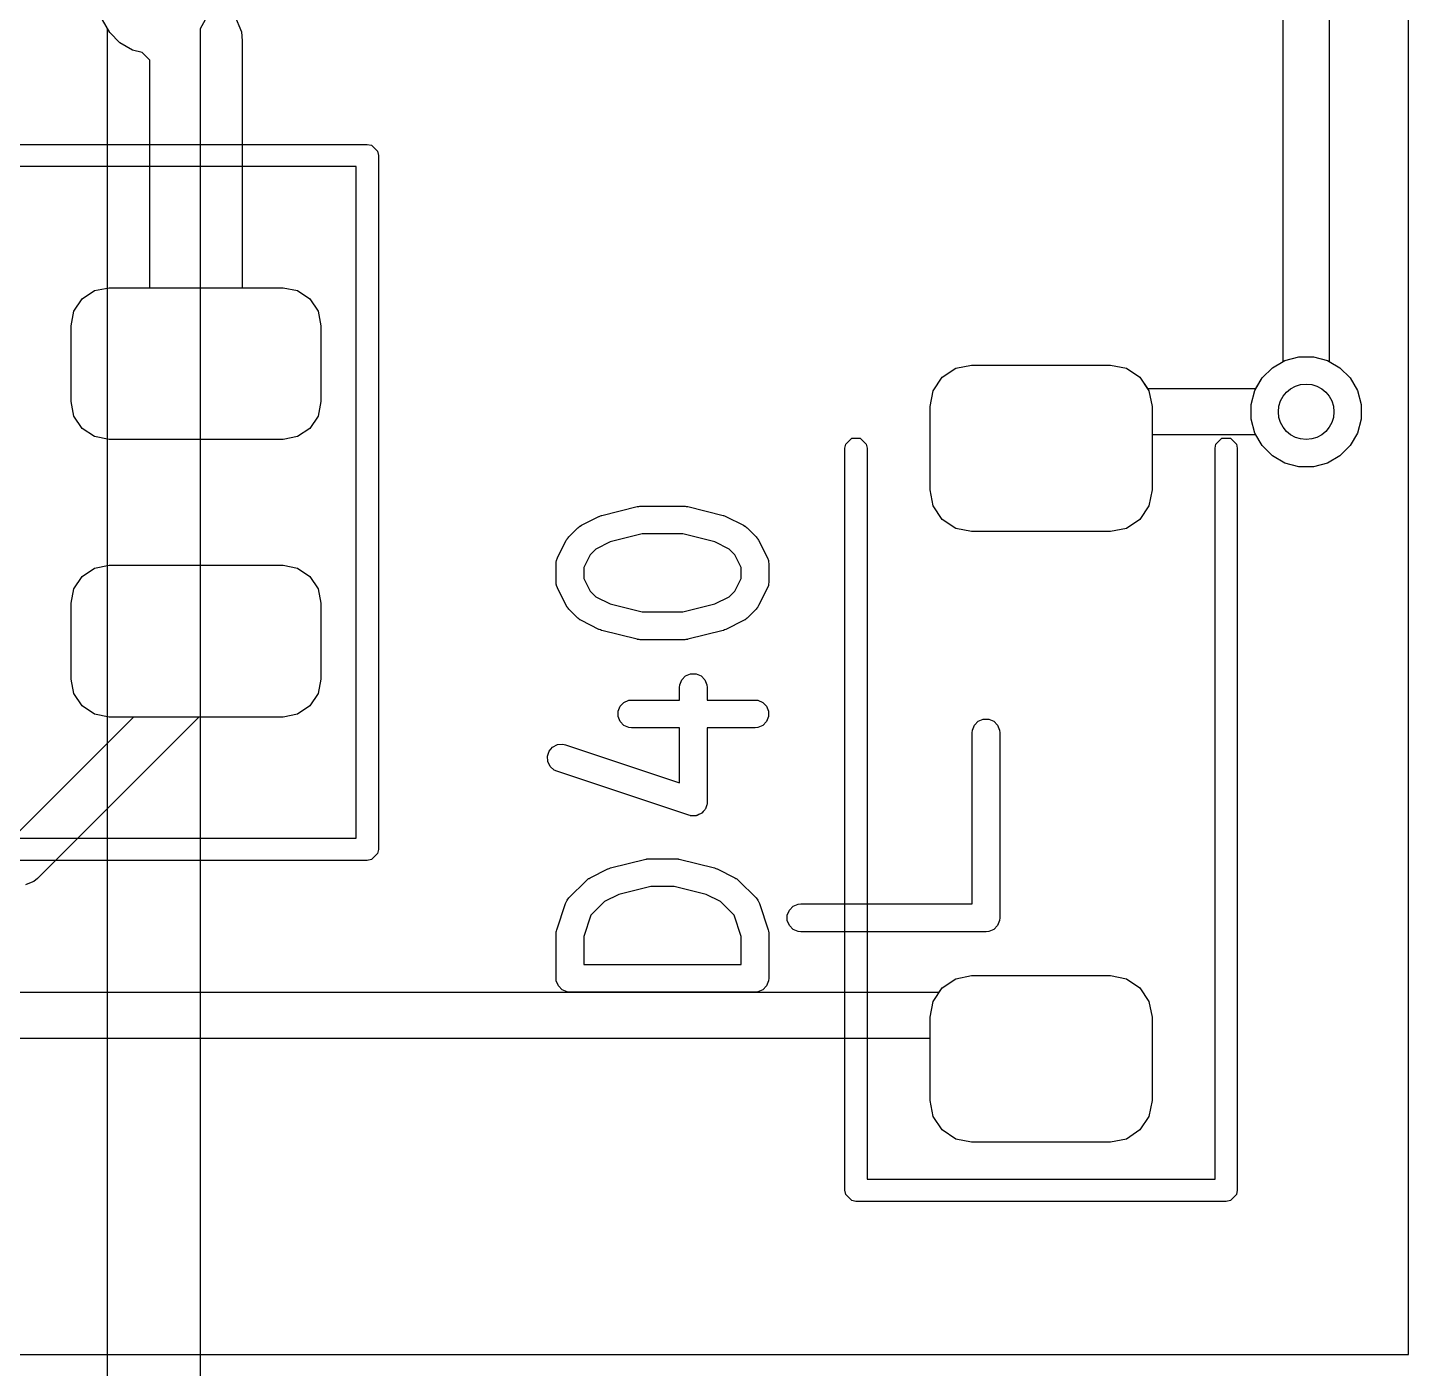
# Model space of a CAD drawing. Header units: millimetres. Extents: x 14 to 286, y -133 to -45.
# Drawn here: x 269.04 to 276.5, y -66.61 to -59.36 of the extents above; entities that cross this region are included whole.
import ezdxf

# ---------------------------------------------------------------- set-up
doc = ezdxf.new("R2010")
doc.units = ezdxf.units.MM
for name, color, linetype, true_color in [('B.Cu', 153, 'CONTINUOUS', 0x4d7fc4), ('F.Cu', 13, 'CONTINUOUS', 0xc83434), ('F.Mask', 201, 'CONTINUOUS', 0xd864ff), ('F.Paste', 253, 'CONTINUOUS', 0xb4a09a), ('F.Silkscreen', 41, 'CONTINUOUS', 0xf2eda1), ('User.Drawings', 9, 'CONTINUOUS', 0xc2c2c2)]:
    doc.layers.add(name, color=color, linetype=linetype, true_color=true_color)

msp = doc.modelspace()

# ---------------------------------------------------------------- linework, layer by layer
at = {"layer": 'B.Cu', "linetype": 'CONTINUOUS'}
for p, q in [((276.0744, -56.9061), (276.0744, -61.164022)), ((275.8244, -61.164022), (275.8244, -56.957876)), ((269.4743, -59.365053), (269.447136, -59.318005)), ((269.4743, -67.29935), (269.4743, -59.365053)), ((270.001464, -59.318005), (269.9743, -59.365053)), ((269.9743, -59.365053), (269.9743, -67.168866)), ((275.766772, -61.197294), (275.8244, -61.164022)), ((276.0744, -61.164022), (276.132028, -61.197294)), ((275.711394, -61.252672), (275.766772, -61.197294)), ((276.132028, -61.197294), (276.187406, -61.252672)), ((275.672236, -61.320495), (275.711394, -61.252672)), ((276.187406, -61.252672), (276.226564, -61.320495)), ((275.651967, -61.396142), (275.672236, -61.320495)), ((276.226564, -61.320495), (276.246833, -61.396142)), ((275.651967, -61.474458), (275.651967, -61.396142)), ((276.246833, -61.396142), (276.246833, -61.474458)), ((275.672236, -61.550105), (275.651967, -61.474458)), ((276.246833, -61.474458), (276.226564, -61.550105)), ((275.711394, -61.617928), (275.672236, -61.550105)), ((276.226564, -61.550105), (276.187406, -61.617928)), ((275.766772, -61.673306), (275.711394, -61.617928)), ((275.834595, -61.712464), (275.766772, -61.673306)), ((276.132028, -61.673306), (276.064205, -61.712464)), ((276.187406, -61.617928), (276.132028, -61.673306)), ((275.910242, -61.732733), (275.834595, -61.712464)), ((275.988558, -61.732733), (275.910242, -61.732733)), ((276.064205, -61.712464), (275.988558, -61.732733))]:
    msp.add_line(p, q, dxfattribs=at)
at = {"layer": 'B.Cu'}
msp.add_circle((275.9494, -61.4353), 0.15, dxfattribs=at)
at = {"layer": 'F.Cu', "linetype": 'CONTINUOUS'}
for p, q in [((270.160368, -59.292508), (270.197697, -59.382628)), ((269.486294, -59.385828), (269.447136, -59.318005)), ((269.541672, -59.441206), (269.486294, -59.385828)), ((269.609495, -59.480364), (269.541672, -59.441206)), ((270.197697, -59.382628), (270.197697, -59.382637)), ((270.197697, -59.382637), (270.2025, -59.4314)), ((270.2025, -59.4314), (270.2025, -60.765)), ((269.661971, -59.494424), (269.609495, -59.480364)), ((269.7025, -59.534953), (269.661971, -59.494424)), ((269.7025, -60.765), (269.7025, -59.534953)), ((269.337543, -60.825043), (269.40405, -60.780605)), ((269.40405, -60.780605), (269.4825, -60.765)), ((269.4825, -60.765), (269.7025, -60.765)), ((270.2025, -60.765), (270.4225, -60.765)), ((270.4225, -60.765), (270.50095, -60.780605)), ((270.50095, -60.780605), (270.567457, -60.825043)), ((269.293105, -60.89155), (269.337543, -60.825043)), ((270.567457, -60.825043), (270.611895, -60.89155)), ((269.2775, -60.97), (269.293105, -60.89155)), ((270.611895, -60.89155), (270.6275, -60.97)), ((269.2775, -61.38), (269.2775, -60.97)), ((270.6275, -60.97), (270.6275, -61.38)), ((275.766772, -61.197294), (275.834595, -61.158136)), ((275.834595, -61.158136), (275.910242, -61.137867)), ((275.910242, -61.137867), (275.988558, -61.137867)), ((275.988558, -61.137867), (276.064205, -61.158136)), ((276.064205, -61.158136), (276.132028, -61.197294)), ((273.983401, -61.248401), (274.056396, -61.199627)), ((274.056396, -61.199627), (274.1425, -61.1825)), ((274.1425, -61.1825), (274.8925, -61.1825)), ((274.8925, -61.1825), (274.978604, -61.199627)), ((274.978604, -61.199627), (275.051599, -61.248401)), ((275.711394, -61.252672), (275.766772, -61.197294)), ((276.132028, -61.197294), (276.187406, -61.252672)), ((273.934627, -61.321396), (273.983401, -61.248401)), ((275.051599, -61.248401), (275.092959, -61.3103)), ((275.092959, -61.3103), (275.678122, -61.3103)), ((275.678122, -61.3103), (275.711394, -61.252672)), ((276.187406, -61.252672), (276.226564, -61.320495)), ((269.293105, -61.45845), (269.2775, -61.38)), ((270.6275, -61.38), (270.611895, -61.45845)), ((273.9175, -61.4075), (273.934627, -61.321396)), ((276.226564, -61.320495), (276.246833, -61.396142)), ((269.337543, -61.524957), (269.293105, -61.45845)), ((270.611895, -61.45845), (270.567457, -61.524957)), ((273.9175, -61.8575), (273.9175, -61.4075)), ((276.246833, -61.396142), (276.246833, -61.474458)), ((269.40405, -61.569395), (269.337543, -61.524957)), ((270.567457, -61.524957), (270.50095, -61.569395)), ((276.246833, -61.474458), (276.226564, -61.550105)), ((269.4825, -61.585), (269.40405, -61.569395)), ((270.4225, -61.585), (269.4825, -61.585)), ((270.50095, -61.569395), (270.4225, -61.585)), ((275.678122, -61.5603), (275.1175, -61.5603)), ((275.1175, -61.5603), (275.1175, -61.8575)), ((275.711394, -61.617928), (275.678122, -61.5603)), ((276.226564, -61.550105), (276.187406, -61.617928)), ((275.766772, -61.673306), (275.711394, -61.617928)), ((275.834595, -61.712464), (275.766772, -61.673306)), ((276.132028, -61.673306), (276.064205, -61.712464)), ((276.187406, -61.617928), (276.132028, -61.673306)), ((275.910242, -61.732733), (275.834595, -61.712464)), ((275.988558, -61.732733), (275.910242, -61.732733)), ((276.064205, -61.712464), (275.988558, -61.732733)), ((273.934627, -61.943604), (273.9175, -61.8575)), ((275.1175, -61.8575), (275.100373, -61.943604)), ((273.983401, -62.016599), (273.934627, -61.943604)), ((275.100373, -61.943604), (275.051599, -62.016599)), ((274.056396, -62.065373), (273.983401, -62.016599)), ((275.051599, -62.016599), (274.978604, -62.065373)), ((274.1425, -62.0825), (274.056396, -62.065373)), ((274.8925, -62.0825), (274.1425, -62.0825)), ((274.978604, -62.065373), (274.8925, -62.0825)), ((269.337543, -62.325043), (269.40405, -62.280605)), ((269.40405, -62.280605), (269.4825, -62.265)), ((269.4825, -62.265), (270.4225, -62.265)), ((270.4225, -62.265), (270.50095, -62.280605)), ((270.50095, -62.280605), (270.567457, -62.325043)), ((269.293105, -62.39155), (269.337543, -62.325043)), ((270.567457, -62.325043), (270.611895, -62.39155)), ((269.2775, -62.47), (269.293105, -62.39155)), ((270.611895, -62.39155), (270.6275, -62.47)), ((269.2775, -62.88), (269.2775, -62.47)), ((270.6275, -62.47), (270.6275, -62.88)), ((269.293105, -62.95845), (269.2775, -62.88)), ((270.6275, -62.88), (270.611895, -62.95845)), ((269.337543, -63.024957), (269.293105, -62.95845)), ((269.40405, -63.069395), (269.337543, -63.024957)), ((270.567457, -63.024957), (270.50095, -63.069395)), ((270.611895, -62.95845), (270.567457, -63.024957)), ((268.955024, -63.7446), (269.614623, -63.085)), ((269.968177, -63.085), (269.095188, -63.957988)), ((269.4825, -63.085), (269.40405, -63.069395)), ((269.614623, -63.085), (269.4825, -63.085)), ((270.4225, -63.085), (269.968177, -63.085)), ((270.50095, -63.069395), (270.4225, -63.085)), ((269.052202, -63.983493), (269.031187, -63.992198)), ((269.076246, -63.973534), (269.052202, -63.983493)), ((269.076251, -63.973528), (269.076246, -63.973534)), ((269.095188, -63.957988), (269.076251, -63.973528)), ((273.983401, -64.548401), (274.056396, -64.499627)), ((274.056396, -64.499627), (274.1425, -64.4825)), ((274.1425, -64.4825), (274.8925, -64.4825)), ((274.8925, -64.4825), (274.978604, -64.499627)), ((274.978604, -64.499627), (275.051599, -64.548401)), ((264.9613, -64.5725), (273.967298, -64.5725)), ((273.967298, -64.5725), (273.983401, -64.548401)), ((275.051599, -64.548401), (275.100373, -64.621396)), ((275.100373, -64.621396), (275.1175, -64.7075)), ((275.1175, -64.7075), (275.1175, -65.1575)), ((273.9175, -64.8225), (264.9613, -64.8225)), ((273.9175, -65.1575), (273.9175, -64.8225)), ((273.934627, -65.243604), (273.9175, -65.1575)), ((275.1175, -65.1575), (275.100373, -65.243604)), ((273.983401, -65.316599), (273.934627, -65.243604)), ((275.100373, -65.243604), (275.051599, -65.316599)), ((274.056396, -65.365373), (273.983401, -65.316599)), ((275.051599, -65.316599), (274.978604, -65.365373)), ((274.1425, -65.3825), (274.056396, -65.365373)), ((274.8925, -65.3825), (274.1425, -65.3825)), ((274.978604, -65.365373), (274.8925, -65.3825))]:
    msp.add_line(p, q, dxfattribs=at)
at = {"layer": 'F.Cu'}
msp.add_circle((275.9494, -61.4353), 0.15, dxfattribs=at)
at = {"layer": 'F.Mask', "linetype": 'CONTINUOUS'}
for p, q in [((269.337543, -60.825043), (269.40405, -60.780605)), ((269.40405, -60.780605), (269.4825, -60.765)), ((269.4825, -60.765), (270.4225, -60.765)), ((270.4225, -60.765), (270.50095, -60.780605)), ((270.50095, -60.780605), (270.567457, -60.825043)), ((269.293105, -60.89155), (269.337543, -60.825043)), ((270.567457, -60.825043), (270.611895, -60.89155)), ((269.2775, -60.97), (269.293105, -60.89155)), ((270.611895, -60.89155), (270.6275, -60.97)), ((269.2775, -61.38), (269.2775, -60.97)), ((270.6275, -60.97), (270.6275, -61.38)), ((273.983401, -61.248401), (274.056396, -61.199627)), ((274.056396, -61.199627), (274.1425, -61.1825)), ((274.1425, -61.1825), (274.8925, -61.1825)), ((274.8925, -61.1825), (274.978604, -61.199627)), ((274.978604, -61.199627), (275.051599, -61.248401)), ((273.934627, -61.321396), (273.983401, -61.248401)), ((275.051599, -61.248401), (275.100373, -61.321396)), ((269.293105, -61.45845), (269.2775, -61.38)), ((270.6275, -61.38), (270.611895, -61.45845)), ((273.9175, -61.4075), (273.934627, -61.321396)), ((275.100373, -61.321396), (275.1175, -61.4075)), ((269.337543, -61.524957), (269.293105, -61.45845)), ((270.611895, -61.45845), (270.567457, -61.524957)), ((273.9175, -61.8575), (273.9175, -61.4075)), ((275.1175, -61.4075), (275.1175, -61.8575)), ((269.40405, -61.569395), (269.337543, -61.524957)), ((270.567457, -61.524957), (270.50095, -61.569395)), ((269.4825, -61.585), (269.40405, -61.569395)), ((270.4225, -61.585), (269.4825, -61.585)), ((270.50095, -61.569395), (270.4225, -61.585)), ((273.934627, -61.943604), (273.9175, -61.8575)), ((275.1175, -61.8575), (275.100373, -61.943604)), ((273.983401, -62.016599), (273.934627, -61.943604)), ((275.100373, -61.943604), (275.051599, -62.016599)), ((274.056396, -62.065373), (273.983401, -62.016599)), ((275.051599, -62.016599), (274.978604, -62.065373)), ((274.1425, -62.0825), (274.056396, -62.065373)), ((274.8925, -62.0825), (274.1425, -62.0825)), ((274.978604, -62.065373), (274.8925, -62.0825)), ((269.337543, -62.325043), (269.40405, -62.280605)), ((269.40405, -62.280605), (269.4825, -62.265)), ((269.4825, -62.265), (270.4225, -62.265)), ((270.4225, -62.265), (270.50095, -62.280605)), ((270.50095, -62.280605), (270.567457, -62.325043)), ((269.293105, -62.39155), (269.337543, -62.325043)), ((270.567457, -62.325043), (270.611895, -62.39155)), ((269.2775, -62.47), (269.293105, -62.39155)), ((270.611895, -62.39155), (270.6275, -62.47)), ((269.2775, -62.88), (269.2775, -62.47)), ((270.6275, -62.47), (270.6275, -62.88)), ((269.293105, -62.95845), (269.2775, -62.88)), ((270.6275, -62.88), (270.611895, -62.95845)), ((269.337543, -63.024957), (269.293105, -62.95845)), ((269.40405, -63.069395), (269.337543, -63.024957)), ((270.567457, -63.024957), (270.50095, -63.069395)), ((270.611895, -62.95845), (270.567457, -63.024957)), ((269.4825, -63.085), (269.40405, -63.069395)), ((270.4225, -63.085), (269.4825, -63.085)), ((270.50095, -63.069395), (270.4225, -63.085)), ((273.983401, -64.548401), (274.056396, -64.499627)), ((274.056396, -64.499627), (274.1425, -64.4825)), ((274.1425, -64.4825), (274.8925, -64.4825)), ((274.8925, -64.4825), (274.978604, -64.499627)), ((274.978604, -64.499627), (275.051599, -64.548401)), ((273.934627, -64.621396), (273.983401, -64.548401)), ((275.051599, -64.548401), (275.100373, -64.621396)), ((273.9175, -64.7075), (273.934627, -64.621396)), ((275.100373, -64.621396), (275.1175, -64.7075)), ((273.9175, -65.1575), (273.9175, -64.7075)), ((275.1175, -64.7075), (275.1175, -65.1575)), ((273.934627, -65.243604), (273.9175, -65.1575)), ((275.1175, -65.1575), (275.100373, -65.243604)), ((273.983401, -65.316599), (273.934627, -65.243604)), ((275.100373, -65.243604), (275.051599, -65.316599)), ((274.056396, -65.365373), (273.983401, -65.316599)), ((275.051599, -65.316599), (274.978604, -65.365373)), ((274.1425, -65.3825), (274.056396, -65.365373)), ((274.8925, -65.3825), (274.1425, -65.3825)), ((274.978604, -65.365373), (274.8925, -65.3825))]:
    msp.add_line(p, q, dxfattribs=at)
at = {"layer": 'F.Paste', "linetype": 'CONTINUOUS'}
for p, q in [((269.337543, -60.825043), (269.40405, -60.780605)), ((269.40405, -60.780605), (269.4825, -60.765)), ((269.4825, -60.765), (270.4225, -60.765)), ((270.4225, -60.765), (270.50095, -60.780605)), ((270.50095, -60.780605), (270.567457, -60.825043)), ((269.293105, -60.89155), (269.337543, -60.825043)), ((270.567457, -60.825043), (270.611895, -60.89155)), ((269.2775, -60.97), (269.293105, -60.89155)), ((270.611895, -60.89155), (270.6275, -60.97)), ((269.2775, -61.38), (269.2775, -60.97)), ((270.6275, -60.97), (270.6275, -61.38)), ((273.983401, -61.248401), (274.056396, -61.199627)), ((274.056396, -61.199627), (274.1425, -61.1825)), ((274.1425, -61.1825), (274.8925, -61.1825)), ((274.8925, -61.1825), (274.978604, -61.199627)), ((274.978604, -61.199627), (275.051599, -61.248401)), ((273.934627, -61.321396), (273.983401, -61.248401)), ((275.051599, -61.248401), (275.100373, -61.321396)), ((269.293105, -61.45845), (269.2775, -61.38)), ((270.6275, -61.38), (270.611895, -61.45845)), ((273.9175, -61.4075), (273.934627, -61.321396)), ((275.100373, -61.321396), (275.1175, -61.4075)), ((269.337543, -61.524957), (269.293105, -61.45845)), ((270.611895, -61.45845), (270.567457, -61.524957)), ((273.9175, -61.8575), (273.9175, -61.4075)), ((275.1175, -61.4075), (275.1175, -61.8575)), ((269.40405, -61.569395), (269.337543, -61.524957)), ((270.567457, -61.524957), (270.50095, -61.569395)), ((269.4825, -61.585), (269.40405, -61.569395)), ((270.4225, -61.585), (269.4825, -61.585)), ((270.50095, -61.569395), (270.4225, -61.585)), ((273.934627, -61.943604), (273.9175, -61.8575)), ((275.1175, -61.8575), (275.100373, -61.943604)), ((273.983401, -62.016599), (273.934627, -61.943604)), ((275.100373, -61.943604), (275.051599, -62.016599)), ((274.056396, -62.065373), (273.983401, -62.016599)), ((275.051599, -62.016599), (274.978604, -62.065373)), ((274.1425, -62.0825), (274.056396, -62.065373)), ((274.8925, -62.0825), (274.1425, -62.0825)), ((274.978604, -62.065373), (274.8925, -62.0825)), ((269.337543, -62.325043), (269.40405, -62.280605)), ((269.40405, -62.280605), (269.4825, -62.265)), ((269.4825, -62.265), (270.4225, -62.265)), ((270.4225, -62.265), (270.50095, -62.280605)), ((270.50095, -62.280605), (270.567457, -62.325043)), ((269.293105, -62.39155), (269.337543, -62.325043)), ((270.567457, -62.325043), (270.611895, -62.39155)), ((269.2775, -62.47), (269.293105, -62.39155)), ((270.611895, -62.39155), (270.6275, -62.47)), ((269.2775, -62.88), (269.2775, -62.47)), ((270.6275, -62.47), (270.6275, -62.88)), ((269.293105, -62.95845), (269.2775, -62.88)), ((270.6275, -62.88), (270.611895, -62.95845)), ((269.337543, -63.024957), (269.293105, -62.95845)), ((269.40405, -63.069395), (269.337543, -63.024957)), ((270.567457, -63.024957), (270.50095, -63.069395)), ((270.611895, -62.95845), (270.567457, -63.024957)), ((269.4825, -63.085), (269.40405, -63.069395)), ((270.4225, -63.085), (269.4825, -63.085)), ((270.50095, -63.069395), (270.4225, -63.085)), ((273.983401, -64.548401), (274.056396, -64.499627)), ((274.056396, -64.499627), (274.1425, -64.4825)), ((274.1425, -64.4825), (274.8925, -64.4825)), ((274.8925, -64.4825), (274.978604, -64.499627)), ((274.978604, -64.499627), (275.051599, -64.548401)), ((273.934627, -64.621396), (273.983401, -64.548401)), ((275.051599, -64.548401), (275.100373, -64.621396)), ((273.9175, -64.7075), (273.934627, -64.621396)), ((275.100373, -64.621396), (275.1175, -64.7075)), ((273.9175, -65.1575), (273.9175, -64.7075)), ((275.1175, -64.7075), (275.1175, -65.1575)), ((273.934627, -65.243604), (273.9175, -65.1575)), ((275.1175, -65.1575), (275.100373, -65.243604)), ((273.983401, -65.316599), (273.934627, -65.243604)), ((275.100373, -65.243604), (275.051599, -65.316599)), ((274.056396, -65.365373), (273.983401, -65.316599)), ((275.051599, -65.316599), (274.978604, -65.365373)), ((274.1425, -65.3825), (274.056396, -65.365373)), ((274.8925, -65.3825), (274.1425, -65.3825)), ((274.978604, -65.365373), (274.8925, -65.3825))]:
    msp.add_line(p, q, dxfattribs=at)
at = {"layer": 'F.Silkscreen', "linetype": 'CONTINUOUS'}
for p, q in [((263.5775, -59.99), (270.8775, -59.99)), ((270.8775, -59.99), (270.900461, -59.994567)), ((270.900461, -59.994567), (270.932933, -60.027039)), ((270.932933, -60.027039), (270.9375, -60.05)), ((270.8175, -60.11), (263.6375, -60.11)), ((270.8175, -63.74), (270.8175, -60.11)), ((270.9375, -60.05), (270.9375, -63.8)), ((273.4575, -61.6325), (273.462067, -61.609539)), ((273.462067, -61.609539), (273.494539, -61.577067)), ((273.494539, -61.577067), (273.540461, -61.577067)), ((273.540461, -61.577067), (273.572933, -61.609539)), ((273.572933, -61.609539), (273.5775, -61.6325)), ((275.457499, -61.6325), (275.462066, -61.609539)), ((275.462066, -61.609539), (275.494538, -61.577067)), ((275.494538, -61.577067), (275.54046, -61.577067)), ((275.54046, -61.577067), (275.572932, -61.609539)), ((275.572932, -61.609539), (275.577499, -61.6325)), ((273.4575, -65.6425), (273.4575, -61.6325)), ((273.5775, -61.6325), (273.5775, -65.5825)), ((275.457499, -65.5825), (275.457499, -61.6325)), ((275.577499, -61.6325), (275.5775, -65.642501)), ((272.144605, -61.995453), (272.335081, -61.947834)), ((272.335081, -61.947834), (272.337617, -61.947458)), ((272.337617, -61.947458), (272.338639, -61.947036)), ((272.338639, -61.947036), (272.344151, -61.946493)), ((272.344151, -61.946493), (272.349625, -61.945684)), ((272.349625, -61.945684), (272.350717, -61.945846)), ((272.350717, -61.945846), (272.353271, -61.945595)), ((272.353271, -61.945595), (272.591366, -61.945595)), ((272.591366, -61.945595), (272.593919, -61.945846)), ((272.593919, -61.945846), (272.595012, -61.945684)), ((272.595012, -61.945684), (272.600485, -61.946493)), ((272.600485, -61.946493), (272.605998, -61.947036)), ((272.605998, -61.947036), (272.607019, -61.947458)), ((272.607019, -61.947458), (272.609556, -61.947834)), ((272.609556, -61.947834), (272.800032, -61.995453)), ((272.014524, -62.0628), (272.020273, -62.058081)), ((272.020273, -62.058081), (272.021573, -62.056583)), ((272.021573, -62.056583), (272.023832, -62.055161)), ((272.023832, -62.055161), (272.025889, -62.053473)), ((272.025889, -62.053473), (272.027716, -62.052715)), ((272.027716, -62.052715), (272.034016, -62.048751)), ((272.034016, -62.048751), (272.129254, -62.001132)), ((272.129254, -62.001132), (272.130323, -62.000722)), ((272.130323, -62.000722), (272.130759, -62.0004)), ((272.130759, -62.0004), (272.136895, -61.998207)), ((272.136895, -61.998207), (272.142985, -61.995877)), ((272.142985, -61.995877), (272.143525, -61.995838)), ((272.143525, -61.995838), (272.144605, -61.995453)), ((272.800032, -61.995453), (272.801111, -61.995838)), ((272.801111, -61.995838), (272.801651, -61.995877)), ((272.801651, -61.995877), (272.807732, -61.998204)), ((272.807732, -61.998204), (272.813878, -62.0004)), ((272.813878, -62.0004), (272.814313, -62.000722)), ((272.814313, -62.000722), (272.815383, -62.001132)), ((272.815383, -62.001132), (272.910621, -62.048751)), ((272.910621, -62.048751), (272.916917, -62.052714)), ((272.916917, -62.052714), (272.918747, -62.053472)), ((272.918747, -62.053472), (272.920805, -62.055161)), ((272.920805, -62.055161), (272.923064, -62.056583)), ((272.923064, -62.056583), (272.924363, -62.058081)), ((272.924363, -62.058081), (272.930112, -62.062799)), ((271.905237, -62.225149), (271.952856, -62.129911)), ((271.952856, -62.129911), (271.95682, -62.123611)), ((271.95682, -62.123611), (271.957578, -62.121784)), ((271.957578, -62.121784), (271.959266, -62.119727)), ((271.959266, -62.119727), (271.960688, -62.117468)), ((271.960688, -62.117468), (271.962186, -62.116168)), ((271.962186, -62.116168), (271.966905, -62.110419)), ((271.966905, -62.110419), (272.014524, -62.0628)), ((272.362505, -62.095595), (272.188971, -62.138978)), ((272.582132, -62.095595), (272.362505, -62.095595)), ((272.755666, -62.138978), (272.582132, -62.095595)), ((272.930112, -62.062799), (272.977732, -62.110418)), ((272.977732, -62.110418), (272.98245, -62.116167)), ((272.98245, -62.116167), (272.98395, -62.117468)), ((272.98395, -62.117468), (272.985372, -62.119727)), ((272.985372, -62.119727), (272.98706, -62.121784)), ((272.98706, -62.121784), (272.987817, -62.123611)), ((272.987817, -62.123611), (272.991782, -62.129911)), ((272.991782, -62.129911), (273.039401, -62.225149)), ((272.081577, -62.207879), (272.047319, -62.276395)), ((272.111984, -62.177472), (272.081577, -62.207879)), ((272.188971, -62.138978), (272.111984, -62.177472)), ((272.832653, -62.177472), (272.755666, -62.138978)), ((272.863061, -62.207879), (272.832653, -62.177472)), ((272.897319, -62.276395), (272.863061, -62.207879)), ((271.897319, -62.25869), (271.89876, -62.244058)), ((271.897319, -62.353928), (271.897319, -62.25869)), ((271.89876, -62.244058), (271.899791, -62.241568)), ((271.899791, -62.241568), (271.899982, -62.238881)), ((271.899982, -62.238881), (271.905237, -62.225149)), ((272.047319, -62.276395), (272.047319, -62.336223)), ((272.897319, -62.336223), (272.897319, -62.276395)), ((273.039401, -62.225149), (273.044656, -62.23888)), ((273.044656, -62.23888), (273.044847, -62.241569)), ((273.044847, -62.241569), (273.045878, -62.244058)), ((273.045878, -62.244058), (273.047319, -62.25869)), ((273.047319, -62.25869), (273.047319, -62.353928)), ((271.89876, -62.36856), (271.897319, -62.353928)), ((272.047319, -62.336223), (272.081577, -62.404739)), ((272.863061, -62.404738), (272.897319, -62.336223)), ((273.047319, -62.353928), (273.045878, -62.36856)), ((271.899791, -62.371049), (271.89876, -62.36856)), ((271.899982, -62.373737), (271.899791, -62.371049)), ((271.905237, -62.387469), (271.899982, -62.373737)), ((271.952856, -62.482707), (271.905237, -62.387469)), ((272.081577, -62.404739), (272.111984, -62.435146)), ((272.832653, -62.435145), (272.863061, -62.404738)), ((273.039401, -62.387469), (272.991782, -62.482707)), ((273.044656, -62.373738), (273.039401, -62.387469)), ((273.044847, -62.371048), (273.044656, -62.373738)), ((273.045878, -62.36856), (273.044847, -62.371048)), ((271.95682, -62.489006), (271.952856, -62.482707)), ((271.957578, -62.490834), (271.95682, -62.489006)), ((271.959266, -62.49289), (271.957578, -62.490834)), ((271.960688, -62.49515), (271.959266, -62.49289)), ((271.962186, -62.496449), (271.960688, -62.49515)), ((271.966905, -62.502199), (271.962186, -62.496449)), ((272.014524, -62.549818), (271.966905, -62.502199)), ((272.111984, -62.435146), (272.188971, -62.473639)), ((272.188971, -62.473639), (272.362505, -62.517023)), ((272.582132, -62.517023), (272.755666, -62.473639)), ((272.755666, -62.473639), (272.832653, -62.435145)), ((272.977732, -62.5022), (272.930112, -62.549819)), ((272.98245, -62.49645), (272.977732, -62.5022)), ((272.98395, -62.49515), (272.98245, -62.49645)), ((272.985372, -62.49289), (272.98395, -62.49515)), ((272.98706, -62.490834), (272.985372, -62.49289)), ((272.987817, -62.489006), (272.98706, -62.490834)), ((272.991782, -62.482707), (272.987817, -62.489006)), ((272.020273, -62.554536), (272.014524, -62.549818)), ((272.021573, -62.556035), (272.020273, -62.554536)), ((272.023832, -62.557456), (272.021573, -62.556035)), ((272.025889, -62.559145), (272.023832, -62.557456)), ((272.027716, -62.559902), (272.025889, -62.559145)), ((272.034016, -62.563867), (272.027716, -62.559902)), ((272.129254, -62.611486), (272.034016, -62.563867)), ((272.362505, -62.517023), (272.582132, -62.517023)), ((272.910621, -62.563867), (272.815383, -62.611486)), ((272.916917, -62.559903), (272.910621, -62.563867)), ((272.918747, -62.559146), (272.916917, -62.559903)), ((272.920805, -62.557456), (272.918747, -62.559146)), ((272.923064, -62.556035), (272.920805, -62.557456)), ((272.924363, -62.554536), (272.923064, -62.556035)), ((272.930112, -62.549819), (272.924363, -62.554536)), ((272.130323, -62.611895), (272.129254, -62.611486)), ((272.130759, -62.612218), (272.130323, -62.611895)), ((272.136895, -62.61441), (272.130759, -62.612218)), ((272.142985, -62.616741), (272.136895, -62.61441)), ((272.143525, -62.616779), (272.142985, -62.616741)), ((272.144605, -62.617165), (272.143525, -62.616779)), ((272.335081, -62.664784), (272.144605, -62.617165)), ((272.800032, -62.617165), (272.609556, -62.664784)), ((272.801111, -62.616779), (272.800032, -62.617165)), ((272.801651, -62.616741), (272.801111, -62.616779)), ((272.807732, -62.614413), (272.801651, -62.616741)), ((272.813878, -62.612218), (272.807732, -62.614413)), ((272.814313, -62.611895), (272.813878, -62.612218)), ((272.815383, -62.611486), (272.814313, -62.611895)), ((272.337617, -62.665159), (272.335081, -62.664784)), ((272.338639, -62.665582), (272.337617, -62.665159)), ((272.344151, -62.666124), (272.338639, -62.665582)), ((272.349625, -62.666934), (272.344151, -62.666124)), ((272.350717, -62.666771), (272.349625, -62.666934)), ((272.353271, -62.667023), (272.350717, -62.666771)), ((272.591366, -62.667023), (272.353271, -62.667023)), ((272.593919, -62.666771), (272.591366, -62.667023)), ((272.595012, -62.666934), (272.593919, -62.666771)), ((272.600485, -62.666124), (272.595012, -62.666934)), ((272.605998, -62.665582), (272.600485, -62.666124)), ((272.607019, -62.665159), (272.605998, -62.665582)), ((272.609556, -62.664784), (272.607019, -62.665159)), ((272.576625, -62.883689), (272.597317, -62.862997)), ((272.597317, -62.862997), (272.624353, -62.851798)), ((272.624353, -62.851798), (272.653617, -62.851798)), ((272.653617, -62.851798), (272.680653, -62.862997)), ((272.680653, -62.862997), (272.701345, -62.883689)), ((272.563985, -62.925357), (272.565426, -62.910725)), ((272.563985, -62.993214), (272.563985, -62.925357)), ((272.565426, -62.910725), (272.576625, -62.883689)), ((272.701345, -62.883689), (272.712544, -62.910725)), ((272.712544, -62.910725), (272.713985, -62.925357)), ((272.713985, -62.925357), (272.713985, -62.993214)), ((272.232093, -63.053582), (272.243292, -63.026546)), ((272.243292, -63.026546), (272.263984, -63.005854)), ((272.263984, -63.005854), (272.29102, -62.994655)), ((272.29102, -62.994655), (272.305652, -62.993214)), ((272.305652, -62.993214), (272.563985, -62.993214)), ((272.713985, -62.993214), (272.972319, -62.993214)), ((272.972319, -62.993214), (272.986951, -62.994655)), ((272.986951, -62.994655), (273.013987, -63.005854)), ((273.013987, -63.005854), (273.034679, -63.026546)), ((273.034679, -63.026546), (273.045878, -63.053582)), ((272.232093, -63.082846), (272.232093, -63.053582)), ((272.243292, -63.109882), (272.232093, -63.082846)), ((273.045878, -63.082846), (273.034679, -63.109882)), ((273.045878, -63.053582), (273.045878, -63.082846)), ((272.263984, -63.130574), (272.243292, -63.109882)), ((272.29102, -63.141773), (272.263984, -63.130574)), ((272.305652, -63.143214), (272.29102, -63.141773)), ((272.563985, -63.143214), (272.305652, -63.143214)), ((272.563985, -63.440347), (272.563985, -63.143214)), ((272.972319, -63.143214), (272.713985, -63.143214)), ((272.713985, -63.143214), (272.713985, -63.544404)), ((272.986951, -63.141773), (272.972319, -63.143214)), ((273.013987, -63.130574), (272.986951, -63.141773)), ((273.034679, -63.109882), (273.013987, -63.130574)), ((271.859543, -63.269166), (271.878717, -63.247059)), ((271.878717, -63.247059), (271.90489, -63.233973)), ((271.90489, -63.233973), (271.93408, -63.231898)), ((271.93408, -63.231898), (271.948417, -63.235158)), ((271.948417, -63.235158), (272.563985, -63.440347)), ((271.850289, -63.296929), (271.859543, -63.269166)), ((271.852364, -63.326119), (271.850289, -63.296929)), ((271.86545, -63.352292), (271.852364, -63.326119)), ((271.887557, -63.371466), (271.86545, -63.352292)), ((271.900983, -63.37746), (271.887557, -63.371466)), ((272.615267, -63.615555), (271.900983, -63.37746)), ((272.713985, -63.544404), (272.713255, -63.551809)), ((272.622522, -63.617204), (272.615267, -63.615555)), ((272.624353, -63.617963), (272.622522, -63.617204)), ((272.625857, -63.617963), (272.624353, -63.617963)), ((272.629604, -63.618815), (272.625857, -63.617963)), ((272.641589, -63.617963), (272.629604, -63.618815)), ((272.653617, -63.617963), (272.641589, -63.617963)), ((272.656108, -63.61693), (272.653617, -63.617963)), ((272.658794, -63.61674), (272.656108, -63.61693)), ((272.669541, -63.611366), (272.658794, -63.61674)), ((272.680653, -63.606764), (272.669541, -63.611366)), ((272.682558, -63.604858), (272.680653, -63.606764)), ((272.684968, -63.603654), (272.682558, -63.604858)), ((272.692842, -63.594574), (272.684968, -63.603654)), ((272.701345, -63.586072), (272.692842, -63.594574)), ((272.702376, -63.583581), (272.701345, -63.586072)), ((272.704142, -63.581546), (272.702376, -63.583581)), ((272.707942, -63.570145), (272.704142, -63.581546)), ((272.712544, -63.559036), (272.707942, -63.570145)), ((272.71292, -63.555209), (272.712544, -63.559036)), ((272.713396, -63.553784), (272.71292, -63.555209)), ((272.713255, -63.551809), (272.713396, -63.553784)), ((264.327353, -63.74), (270.8175, -63.74)), ((270.932933, -63.822961), (270.900461, -63.855433)), ((270.9375, -63.8), (270.932933, -63.822961)), ((270.8775, -63.86), (264.3025, -63.86)), ((270.900461, -63.855433), (270.8775, -63.86)), ((272.081635, -63.953513), (272.176873, -63.905894)), ((272.176873, -63.905894), (272.177942, -63.905484)), ((272.177942, -63.905484), (272.178378, -63.905162)), ((272.178378, -63.905162), (272.184514, -63.902969)), ((272.184514, -63.902969), (272.190604, -63.900639)), ((272.190604, -63.900639), (272.191144, -63.9006)), ((272.191144, -63.9006), (272.192224, -63.900215)), ((272.192224, -63.900215), (272.3827, -63.852596)), ((272.3827, -63.852596), (272.385236, -63.85222)), ((272.385236, -63.85222), (272.386258, -63.851798)), ((272.386258, -63.851798), (272.39177, -63.851255)), ((272.39177, -63.851255), (272.397244, -63.850446)), ((272.397244, -63.850446), (272.398336, -63.850608)), ((272.398336, -63.850608), (272.40089, -63.850357)), ((272.40089, -63.850357), (272.543747, -63.850357)), ((272.543747, -63.850357), (272.5463, -63.850608)), ((272.5463, -63.850608), (272.547393, -63.850446)), ((272.547393, -63.850446), (272.552866, -63.851255)), ((272.552866, -63.851255), (272.558379, -63.851798)), ((272.558379, -63.851798), (272.5594, -63.85222)), ((272.5594, -63.85222), (272.561937, -63.852596)), ((272.561937, -63.852596), (272.752413, -63.900215)), ((272.752413, -63.900215), (272.753492, -63.9006)), ((272.753492, -63.9006), (272.754032, -63.900639)), ((272.754032, -63.900639), (272.760113, -63.902966)), ((272.760113, -63.902966), (272.766259, -63.905162)), ((272.766259, -63.905162), (272.766694, -63.905484)), ((272.766694, -63.905484), (272.767764, -63.905894)), ((272.767764, -63.905894), (272.863002, -63.953513)), ((271.966905, -64.0628), (272.062143, -63.967562)), ((272.062143, -63.967562), (272.067893, -63.962841)), ((272.067893, -63.962841), (272.069192, -63.961345)), ((272.069192, -63.961345), (272.071446, -63.959925)), ((272.071446, -63.959925), (272.073508, -63.958234)), ((272.073508, -63.958234), (272.07534, -63.957475)), ((272.07534, -63.957475), (272.081635, -63.953513)), ((272.863002, -63.953513), (272.869298, -63.957476)), ((272.869298, -63.957476), (272.871128, -63.958234)), ((272.871128, -63.958234), (272.873186, -63.959923)), ((272.873186, -63.959923), (272.875445, -63.961345)), ((272.875445, -63.961345), (272.876744, -63.962843)), ((272.876744, -63.962843), (272.882494, -63.967562)), ((272.882494, -63.967562), (272.977733, -64.0628)), ((271.957578, -64.074165), (271.966905, -64.0628)), ((272.23659, -64.04374), (272.159603, -64.082234)), ((272.410124, -64.000357), (272.23659, -64.04374)), ((272.534513, -64.000357), (272.410124, -64.000357)), ((272.708047, -64.04374), (272.534513, -64.000357)), ((272.785034, -64.082234), (272.708047, -64.04374)), ((272.977733, -64.0628), (272.987061, -64.074165)), ((271.901168, -64.234973), (271.948787, -64.092116)), ((271.948787, -64.092116), (271.954781, -64.078691)), ((271.954781, -64.078691), (271.956546, -64.076655)), ((271.956546, -64.076655), (271.957578, -64.074165)), ((272.159603, -64.082234), (272.08549, -64.156346)), ((272.859148, -64.156347), (272.785034, -64.082234)), ((272.987061, -64.074165), (272.988092, -64.076655)), ((272.988092, -64.076655), (272.989857, -64.07869)), ((272.989857, -64.07869), (272.995851, -64.092116)), ((272.995851, -64.092116), (273.04347, -64.234972)), ((272.08549, -64.156346), (272.047319, -64.27086)), ((272.897319, -64.27086), (272.859148, -64.156347)), ((271.897319, -64.25869), (271.898048, -64.251284)), ((271.897319, -64.496785), (271.897319, -64.25869)), ((271.897908, -64.24931), (271.898498, -64.246712)), ((271.898048, -64.251284), (271.897908, -64.24931)), ((271.898498, -64.246712), (271.89876, -64.244058)), ((271.89876, -64.244058), (271.899518, -64.242226)), ((271.899518, -64.242226), (271.901168, -64.234973)), ((272.047319, -64.27086), (272.047319, -64.421785)), ((272.897319, -64.421785), (272.897319, -64.27086)), ((273.04347, -64.234972), (273.045119, -64.242227)), ((273.045119, -64.242227), (273.045878, -64.244058)), ((273.045878, -64.244058), (273.046139, -64.246711)), ((273.046139, -64.246711), (273.04673, -64.249309)), ((273.04673, -64.249309), (273.046589, -64.251283)), ((273.046589, -64.251283), (273.047319, -64.25869)), ((273.047319, -64.25869), (273.047319, -64.496785)), ((272.047319, -64.421785), (272.897319, -64.421785)), ((271.89876, -64.511417), (271.897319, -64.496785)), ((271.909959, -64.538453), (271.89876, -64.511417)), ((273.045878, -64.511417), (273.034679, -64.538453)), ((273.047319, -64.496785), (273.045878, -64.511417)), ((271.930651, -64.559145), (271.909959, -64.538453)), ((271.957687, -64.570344), (271.930651, -64.559145)), ((271.972319, -64.571785), (271.957687, -64.570344)), ((272.972319, -64.571785), (271.972319, -64.571785)), ((272.986951, -64.570344), (272.972319, -64.571785)), ((273.013987, -64.559145), (272.986951, -64.570344)), ((273.034679, -64.538453), (273.013987, -64.559145)), ((273.5775, -65.5825), (275.457499, -65.5825)), ((273.462067, -65.665461), (273.4575, -65.6425)), ((273.494539, -65.697933), (273.462067, -65.665461)), ((273.5175, -65.7025), (273.494539, -65.697933)), ((275.5175, -65.702501), (273.5175, -65.7025)), ((275.540461, -65.697934), (275.5175, -65.702501)), ((275.572933, -65.665462), (275.540461, -65.697934)), ((275.5775, -65.642501), (275.572933, -65.665461)), ((275.572933, -65.665461), (275.572933, -65.665462))]:
    msp.add_line(p, q, dxfattribs=at)
at = {"layer": 'User.Drawings', "linetype": 'CONTINUOUS'}
for p, q in [((276.501716, -66.530009), (276.501716, -47.72)), ((274.178332, -63.10764), (274.205368, -63.096441)), ((274.205368, -63.096441), (274.234632, -63.096441)), ((274.234632, -63.096441), (274.261668, -63.10764)), ((274.145, -63.17), (274.146441, -63.155368)), ((274.145, -64.095), (274.145, -63.17)), ((274.146441, -63.155368), (274.15764, -63.128332)), ((274.15764, -63.128332), (274.178332, -63.10764)), ((274.261668, -63.10764), (274.28236, -63.128332)), ((274.28236, -63.128332), (274.293559, -63.155368)), ((274.293559, -63.155368), (274.295, -63.17)), ((274.295, -63.17), (274.295, -64.17)), ((273.146441, -64.155368), (273.15764, -64.128332)), ((273.15764, -64.128332), (273.178332, -64.10764)), ((273.178332, -64.10764), (273.205368, -64.096441)), ((273.205368, -64.096441), (273.22, -64.095)), ((273.22, -64.095), (274.145, -64.095)), ((273.146441, -64.184632), (273.146441, -64.155368)), ((273.15764, -64.211668), (273.146441, -64.184632)), ((273.178332, -64.23236), (273.15764, -64.211668)), ((274.28236, -64.211668), (274.261668, -64.23236)), ((274.293559, -64.184632), (274.28236, -64.211668)), ((274.295, -64.17), (274.293559, -64.184632)), ((273.205368, -64.243559), (273.178332, -64.23236)), ((273.22, -64.245), (273.205368, -64.243559)), ((274.22, -64.245), (273.22, -64.245)), ((274.234632, -64.243559), (274.22, -64.245)), ((274.261668, -64.23236), (274.234632, -64.243559)), ((257.77, -66.530009), (276.501716, -66.530009))]:
    msp.add_line(p, q, dxfattribs=at)

doc.saveas('drawing.dxf')
